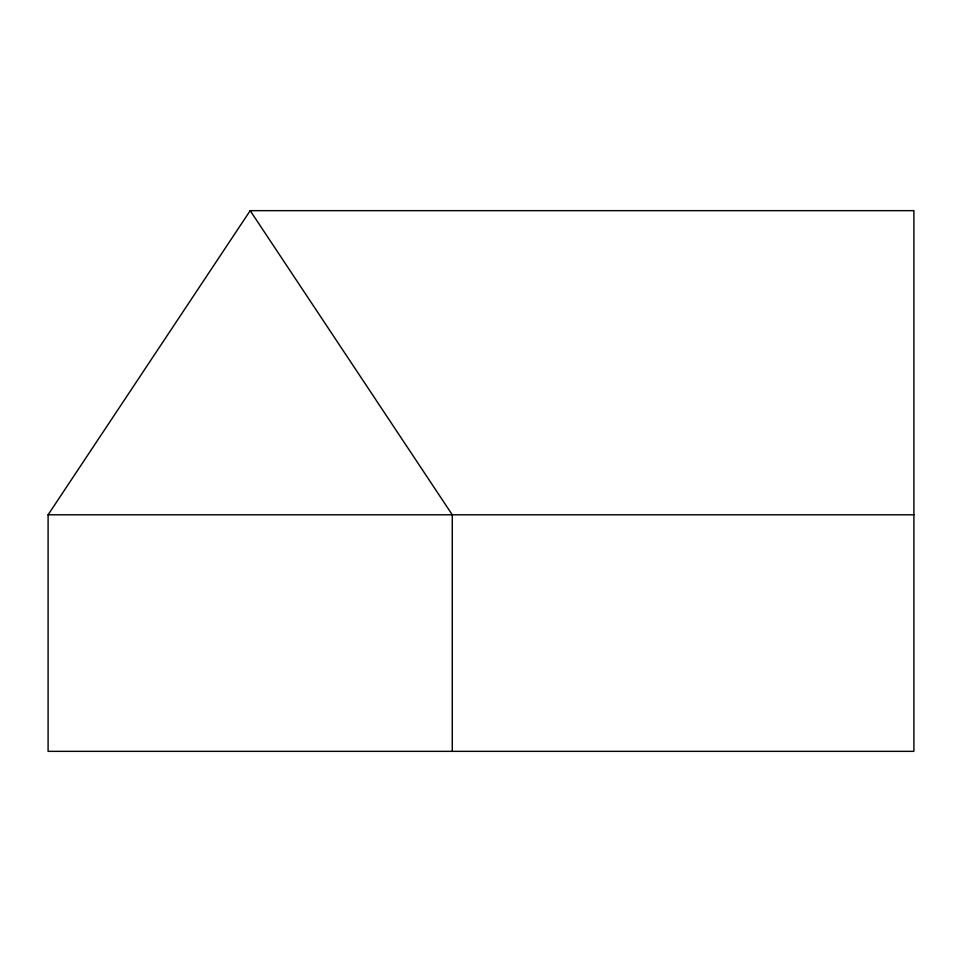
<?xml version="1.0" encoding="UTF-8"?>
<svg xmlns="http://www.w3.org/2000/svg" width="962" height="962" viewBox="0 0 962 962"><rect width="100%" height="100%" fill="white"/><g stroke="black" fill="none" stroke-linecap="round" stroke-linejoin="round"><path stroke-width="1.44" d="M48.1 514.79L250.192 210.654L913.9 210.654L913.9 751.346L48.1 751.346L48.1 514.79L913.9 514.79M250.192 210.654L452.272 514.79L452.272 751.346"/></g></svg>
